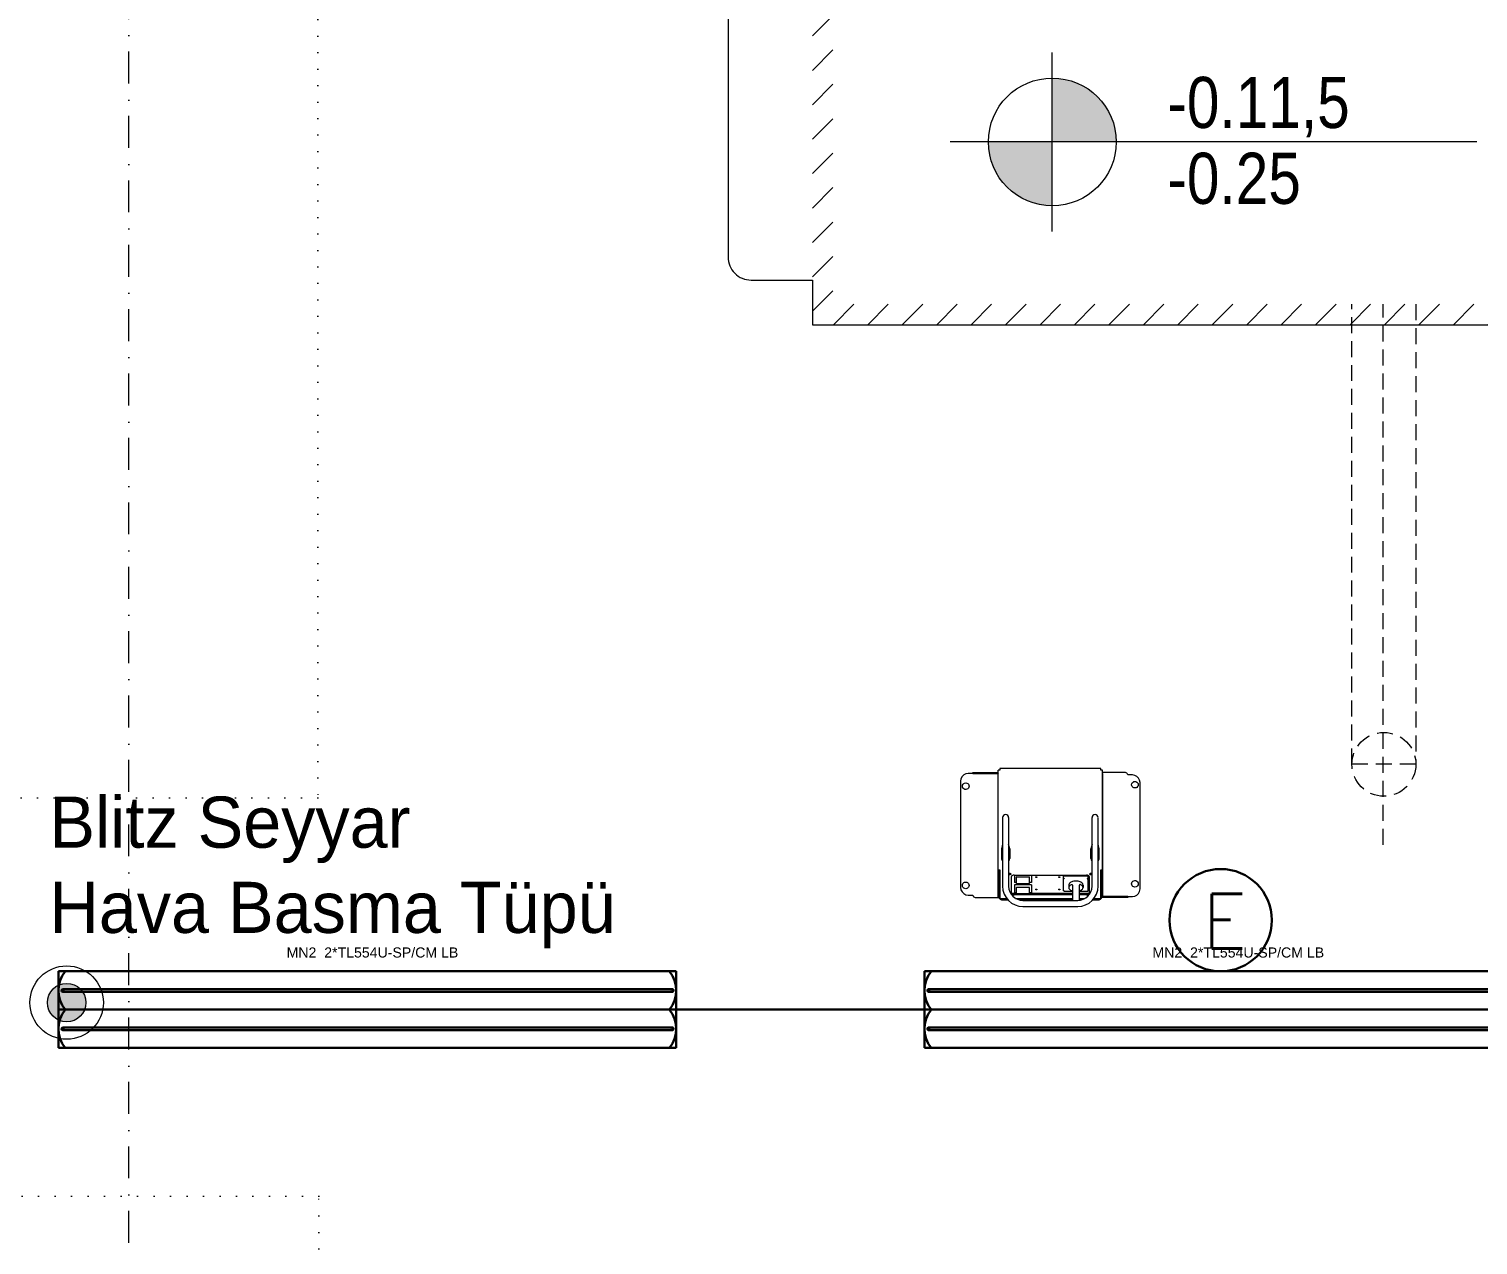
# Model space of a CAD drawing. Extents: x -1701 to 23780, y -363 to 7742.
# Drawn here: x 1203 to 1486.4, y 3269 to 3506.9 of the extents above; entities that cross this region are included whole.
import ezdxf
from ezdxf.enums import TextEntityAlignment as Align

# ---------------------------------------------------------------- set-up
doc = ezdxf.new("R2010")
doc.units = 0
doc.header["$LTSCALE"] = 25
doc.header["$MEASUREMENT"] = 0
for name, pattern in [('Audi$0$DASHDOT2', [0.5, 0.25, -0.125, 0, -0.125]), ('Audi$0$DOT2', [0.125, 0, -0.125]), ('Audi$0$HIDDEN', [0.375, 0.25, -0.125])]:
    doc.linetypes.add(name, pattern=pattern)
doc.layers.get('0').update_dxf_attribs({"color": 9, "lineweight": 9})
for name, color, linetype, lineweight in [('31', 9, 'Continuous', 9), ('Audi$0$10', 8, 'Continuous', 9), ('Audi$0$20', 8, 'Audi$0$DOT2', 9), ('Audi$0$21', 8, 'Continuous', 9), ('Audi$0$24', 8, 'Audi$0$DASHDOT2', 9), ('Audi$0$32-ekipman', 8, 'Continuous', 9), ('E-2x54 W SIVAÜSTÜ FLUORESAN YÜKSEK TAVAN ARMATÜRÜ', 7, 'Continuous', 30), ('E-ACİL AYDINLATMA KİTİ', 7, 'Continuous', 30), ('E-KABLO', 7, 'Continuous', 30)]:
    doc.layers.add(name, color=color, linetype=linetype, lineweight=lineweight)
doc.styles.add('Arial', font='arial.ttf', dxfattribs={"height": 2.5})
doc.styles.add('Audi$0$Arial', font='arial.ttf', dxfattribs={"height": 2.5})
doc.styles.add('Audi$0$MuuM_TEXT-STANDART', font='ARIALN.TTF')
doc.styles.add('E-YAZI', font='txttw.shx')

# ---------------------------------------------------------------- blocks, each defined once
blk = doc.blocks.new('Audi$0$p-mek. tesisat-zemin')
h = blk.add_hatch()
h.set_pattern_fill('ANSI31', color=256, scale=1.5, angle=180, style=0)
h.set_pattern_definition([(225, (694.9114, 379.1344), (3.367596, -3.367596), [])])
h.paths.add_polyline_path([(493, -225), (493, -148), (0, -148), (0, -225)])
h.paths.add_polyline_path([(489, -221), (489, -152), (4, -152), (4, -221)], flags=16)
h = blk.add_hatch(color=256)
edge = h.paths.add_edge_path()
edge.add_arc((-145.85, -357.62), 3.77, 0, 360)
for p, q in [((28.97, -314.28), (28.97, -335.08)), ((30.48, -312.78), (29.98, -312.86)), ((31.15, -312.78), (30.48, -312.78)), ((31.34, -312.78), (31.15, -312.78)), ((36.3, -312.81), (31.34, -312.78)), ((31.37, -312.63), (36.32, -312.63)), ((31.37, -312.78), (31.37, -312.63)), ((31.38, -312.78), (36.3, -312.78)), ((36.27, -313.03), (36.27, -336.53)), ((36.32, -336.93), (36.32, -312.13)), ((36.62, -312.13), (36.32, -312.13)), ((36.62, -311.83), (36.62, -312.13)), ((56.42, -311.83), (36.62, -311.83)), ((56.42, -312.13), (56.42, -311.83)), ((56.72, -312.13), (56.42, -312.13)), ((56.72, -336.93), (56.72, -312.13)), ((61.22, -312.63), (56.72, -312.63)), ((56.77, -336.53), (56.77, -313.03)), ((61.74, -313.08), (61.66, -313.08)), ((62.57, -313.08), (61.74, -313.08)), ((62.85, -314.37), (63.07, -314.33)), ((29.76, -314.67), (29.97, -314.63)), ((30.19, -315.89), (29.97, -315.93)), ((63.28, -315.6), (63.07, -315.63)), ((64.06, -335.38), (64.07, -314.58)), ((37.17, -321.43), (37.17, -334.83)), ((38.37, -321.43), (38.37, -334.83)), ((54.67, -334.83), (54.67, -321.43)), ((55.87, -334.83), (55.87, -321.44)), ((37.17, -326.63), (36.97, -327.53)), ((37.17, -327.53), (36.97, -327.53)), ((36.97, -327.53), (36.97, -329.43)), ((38.57, -327.53), (38.37, -326.63)), ((38.57, -327.53), (38.37, -327.53)), ((38.57, -327.53), (38.57, -329.43)), ((54.67, -326.63), (54.47, -327.53)), ((54.47, -327.53), (54.67, -327.53)), ((54.47, -329.43), (54.47, -327.53)), ((56.07, -327.53), (55.87, -326.63)), ((55.87, -327.53), (56.07, -327.53)), ((56.07, -329.43), (56.07, -327.53)), ((29.76, -334.07), (29.97, -334.03)), ((36.32, -331.67), (36.62, -331.67)), ((36.52, -336.93), (36.52, -331.67)), ((36.62, -331.67), (36.62, -337.23)), ((38.56, -332.45), (38.48, -332.45)), ((38.92, -336.28), (38.92, -332.95)), ((39.42, -332.68), (53.62, -332.68)), ((39.52, -332.68), (39.52, -334.14)), ((39.92, -334.15), (39.53, -334.15)), ((39.92, -334.29), (39.92, -333.05)), ((39.97, -333.03), (42.37, -333.03)), ((39.97, -334.34), (42.37, -334.34)), ((42.38, -334.34), (42.37, -334.34)), ((42.42, -334.29), (42.42, -333.05)), ((42.81, -334.15), (42.42, -334.15)), ((42.82, -332.68), (42.82, -334.14)), ((49.12, -332.81), (53.92, -332.81)), ((49.12, -335.73), (49.12, -332.81)), ((53.92, -335.73), (53.92, -332.81)), ((54.12, -332.95), (54.12, -336.28)), ((54.31, -332.41), (54.27, -332.38)), ((54.56, -332.45), (54.48, -332.45)), ((56.42, -337.23), (56.42, -331.67)), ((56.42, -331.67), (56.72, -331.67)), ((56.52, -336.93), (56.52, -331.67)), ((62.85, -333.77), (63.06, -333.73)), ((30.18, -335.29), (29.97, -335.33)), ((30.47, -336.58), (31.29, -336.58)), ((31.29, -336.58), (31.38, -336.58)), ((31.82, -337.03), (36.4, -337.03)), ((36.32, -336.93), (36.52, -336.93)), ((38.92, -336.11), (38.94, -336.19)), ((39.92, -336.29), (39.27, -336.29)), ((50.87, -336.37), (39.42, -336.37)), ((50.87, -336.54), (39.42, -336.54)), ((42.82, -334.59), (39.52, -334.59)), ((39.52, -334.59), (39.52, -336.16)), ((39.92, -336.17), (39.53, -336.17)), ((39.92, -336.32), (39.92, -335.08)), ((39.97, -335.05), (42.37, -335.05)), ((39.97, -336.37), (42.37, -336.37)), ((42.38, -336.37), (42.37, -336.37)), ((42.42, -336.32), (42.42, -335.08)), ((42.81, -336.17), (42.42, -336.17)), ((50.87, -336.29), (42.42, -336.29)), ((42.82, -334.59), (42.82, -336.16)), ((49.21, -335.82), (50.77, -335.82)), ((50.12, -334.61), (50.12, -335.11)), ((50.87, -334.7), (50.87, -337.63)), ((52.17, -334.7), (52.17, -337.6)), ((53.77, -336.29), (52.17, -336.29)), ((53.62, -336.37), (52.17, -336.37)), ((53.62, -336.54), (52.17, -336.54)), ((52.26, -335.82), (53.82, -335.82)), ((52.92, -334.61), (52.92, -335.11)), ((56.72, -336.93), (56.52, -336.93)), ((61.67, -337.03), (56.63, -337.03)), ((56.72, -336.85), (61.7, -336.88)), ((61.65, -336.88), (56.72, -336.88)), ((61.67, -336.88), (61.67, -337.03)), ((61.7, -336.88), (61.89, -336.88)), ((61.89, -336.88), (62.56, -336.88)), ((62.56, -336.88), (63.05, -336.8)), ((63.28, -335), (63.06, -335.03)), ((36.62, -337.23), (37.97, -337.23)), ((37.27, -337.53), (38.23, -337.53)), ((39.73, -337.23), (50.87, -337.23)), ((40.47, -337.53), (50.87, -337.53)), ((41.17, -337.63), (51.87, -337.63)), ((41.17, -338.83), (51.87, -338.83)), ((52.17, -337.23), (53.3, -337.23)), ((52.17, -337.53), (52.57, -337.53)), ((54.81, -337.53), (55.77, -337.53)), ((55.06, -337.23), (56.42, -337.23))]:
    blk.add_line(p, q)
blk.add_lwpolyline([(0, -11.75), (0, 0), (0, -11.75), (-12, -11.75, 0.414214), (-16.5, -16.25), (-16.5, -63.25, 0.41421), (-12, -67.75), (0, -67.75), (0, -77), (20, -77), (20, -148), (0, -148), (0, -160.26), (-12, -160.25, 0.414593), (-16.5, -164.75), (-16.5, -211.75, 0.414214), (-12, -216.25), (0, -216.25), (0, -225), (493, -225)], format="xyb")
for points in [[(29.98, -312.86), (29.59, -313.07), (29.26, -313.4), (29.05, -313.82), (28.97, -314.28)], [(61.66, -313.08), (61.64, -312.94), (61.57, -312.82), (61.48, -312.72), (61.36, -312.65), (61.22, -312.63)], [(63.07, -315.63), (62.87, -315.6), (62.69, -315.51), (62.54, -315.36), (62.45, -315.18), (62.42, -314.98), (62.45, -314.78), (62.54, -314.6), (62.69, -314.46), (62.85, -314.37)], [(64.07, -314.58), (63.99, -314.12), (63.78, -313.7), (63.45, -313.37), (63.03, -313.16), (62.57, -313.08)], [(63.07, -314.33), (63.27, -314.36), (63.45, -314.46), (63.59, -314.6), (63.69, -314.78), (63.72, -314.98), (63.69, -315.18), (63.59, -315.36), (63.45, -315.51), (63.28, -315.6)], [(29.97, -315.93), (29.77, -315.9), (29.59, -315.81), (29.45, -315.66), (29.36, -315.48), (29.32, -315.28), (29.36, -315.08), (29.45, -314.9), (29.59, -314.75), (29.76, -314.67)], [(29.97, -314.63), (30.18, -314.66), (30.36, -314.75), (30.5, -314.9), (30.59, -315.08), (30.62, -315.28), (30.59, -315.48), (30.5, -315.66), (30.36, -315.81), (30.19, -315.89)], [(29.97, -335.33), (29.77, -335.3), (29.59, -335.21), (29.44, -335.06), (29.35, -334.88), (29.32, -334.68), (29.35, -334.48), (29.44, -334.3), (29.59, -334.15), (29.76, -334.07)], [(29.97, -334.03), (30.17, -334.06), (30.35, -334.15), (30.49, -334.3), (30.59, -334.48), (30.62, -334.68), (30.59, -334.88), (30.49, -335.06), (30.35, -335.21), (30.18, -335.29)], [(38.37, -332.33), (38.4, -332.32), (38.52, -332.31)], [(38.48, -332.45), (38.4, -332.43), (38.37, -332.42)], [(38.52, -332.46), (38.4, -332.45), (38.37, -332.44)], [(38.52, -332.63), (38.4, -332.62), (38.37, -332.6)], [(38.52, -332.31), (38.63, -332.32), (38.73, -332.35), (38.8, -332.41), (38.82, -332.47)], [(38.77, -332.38), (38.73, -332.41), (38.63, -332.45), (38.52, -332.46)], [(38.82, -332.47), (38.8, -332.53), (38.73, -332.58), (38.63, -332.62), (38.52, -332.63)], [(38.75, -332.37), (38.75, -332.38), (38.7, -332.41), (38.63, -332.43), (38.56, -332.45)], [(39.42, -332.68), (39.26, -332.7), (39.12, -332.73), (39.01, -332.79), (38.94, -332.87), (38.92, -332.95)], [(39.52, -332.8), (39.52, -332.8), (39.52, -332.81), (39.53, -332.81), (39.53, -332.82), (39.54, -332.82)], [(39.52, -334.14), (39.52, -334.14), (39.52, -334.14), (39.53, -334.15), (39.53, -334.15)], [(39.53, -334.15), (39.53, -334.15), (39.54, -334.14)], [(39.97, -333.03), (39.95, -333.03), (39.94, -333.03), (39.93, -333.04), (39.92, -333.05), (39.92, -333.05)], [(39.92, -334.29), (39.92, -334.31), (39.92, -334.32), (39.93, -334.33), (39.94, -334.34), (39.96, -334.34), (39.97, -334.34)], [(42.42, -333.05), (42.42, -333.05), (42.41, -333.04), (42.4, -333.03), (42.38, -333.03), (42.37, -333.03)], [(42.42, -334.29), (42.42, -334.31), (42.41, -334.32), (42.4, -334.33), (42.39, -334.34), (42.38, -334.34)], [(42.82, -332.8), (42.82, -332.8), (42.81, -332.81), (42.81, -332.81), (42.8, -332.82), (42.8, -332.82)], [(42.81, -334.15), (42.8, -334.15), (42.8, -334.14)], [(42.82, -334.14), (42.82, -334.14), (42.81, -334.14), (42.81, -334.15), (42.81, -334.15)], [(43.64, -333.07), (43.64, -333.06), (43.66, -333.03), (43.68, -333.02), (43.72, -333), (43.77, -333)], [(43.77, -333.14), (43.72, -333.13), (43.68, -333.12), (43.66, -333.1), (43.64, -333.08), (43.64, -333.07)], [(43.77, -333), (43.81, -333), (43.85, -333.02), (43.88, -333.03), (43.9, -333.06), (43.9, -333.07)], [(43.9, -333.07), (43.9, -333.08), (43.88, -333.1), (43.85, -333.12), (43.81, -333.13), (43.77, -333.14)], [(48.14, -333.07), (48.14, -333.06), (48.16, -333.03), (48.18, -333.02), (48.22, -333), (48.27, -333)], [(48.27, -333.14), (48.22, -333.13), (48.18, -333.12), (48.16, -333.1), (48.14, -333.08), (48.14, -333.07)], [(48.27, -333), (48.31, -333), (48.35, -333.02), (48.38, -333.03), (48.4, -333.06), (48.4, -333.07)], [(48.4, -333.07), (48.4, -333.08), (48.38, -333.1), (48.35, -333.12), (48.31, -333.13), (48.27, -333.14)], [(49.32, -333.43), (49.27, -333.39), (49.22, -333.35), (49.18, -333.31), (49.15, -333.27), (49.13, -333.23), (49.12, -333.19), (49.12, -333.15)], [(50.19, -334.38), (50.14, -334.49), (50.12, -334.61)], [(51.74, -333.87), (51.52, -333.86), (51.3, -333.87), (51.09, -333.89), (50.88, -333.94), (50.7, -334), (50.53, -334.08), (50.39, -334.17), (50.27, -334.27), (50.19, -334.38)], [(52.92, -334.61), (52.9, -334.49), (52.85, -334.38), (52.77, -334.27), (52.65, -334.17), (52.51, -334.08), (52.34, -334), (52.15, -333.94), (51.95, -333.89), (51.74, -333.87)], [(54.12, -332.95), (54.09, -332.87), (54.02, -332.79), (53.91, -332.73), (53.77, -332.7), (53.62, -332.68)], [(53.72, -333.43), (53.77, -333.39), (53.82, -333.35), (53.85, -333.31), (53.88, -333.27), (53.9, -333.23), (53.91, -333.19), (53.92, -333.15)], [(54.22, -332.47), (54.24, -332.41), (54.31, -332.35), (54.4, -332.32), (54.52, -332.31)], [(54.52, -332.63), (54.4, -332.62), (54.31, -332.58), (54.24, -332.53), (54.22, -332.47)], [(54.48, -332.45), (54.4, -332.43), (54.34, -332.41), (54.29, -332.38), (54.28, -332.37)], [(54.52, -332.46), (54.4, -332.45), (54.31, -332.41)], [(54.52, -332.31), (54.63, -332.32), (54.67, -332.33)], [(54.67, -332.44), (54.63, -332.45), (54.52, -332.46)], [(54.67, -332.6), (54.63, -332.62), (54.52, -332.63)], [(54.67, -332.42), (54.63, -332.43), (54.56, -332.45)], [(63.06, -335.03), (62.86, -335), (62.68, -334.91), (62.54, -334.76), (62.44, -334.58), (62.41, -334.38), (62.44, -334.18), (62.54, -334), (62.68, -333.86), (62.85, -333.77)], [(63.06, -333.73), (63.26, -333.76), (63.44, -333.86), (63.59, -334), (63.68, -334.18), (63.71, -334.38), (63.68, -334.58), (63.59, -334.76), (63.44, -334.91), (63.28, -335)], [(28.97, -335.08), (29.04, -335.54), (29.25, -335.96), (29.59, -336.29), (30, -336.51), (30.47, -336.58)], [(31.38, -336.58), (31.4, -336.72), (31.46, -336.85), (31.56, -336.95), (31.68, -337.01), (31.82, -337.03)], [(38.92, -336.28), (38.94, -336.36), (39.01, -336.43), (39.12, -336.49), (39.26, -336.53), (39.42, -336.54)], [(38.94, -336.19), (39.01, -336.26), (39.12, -336.32), (39.26, -336.36), (39.42, -336.37)], [(39.27, -336.29), (39.11, -336.27), (38.99, -336.24)], [(39.52, -334.82), (39.52, -334.83), (39.52, -334.83), (39.53, -334.84), (39.53, -334.85), (39.54, -334.85)], [(39.52, -336.16), (39.52, -336.17), (39.52, -336.17), (39.53, -336.17), (39.53, -336.17)], [(39.53, -336.17), (39.53, -336.17), (39.54, -336.17)], [(39.97, -335.05), (39.95, -335.06), (39.94, -335.06), (39.93, -335.07), (39.92, -335.07), (39.92, -335.08)], [(39.92, -336.32), (39.92, -336.33), (39.92, -336.34), (39.93, -336.35), (39.94, -336.36), (39.96, -336.37), (39.97, -336.37)], [(42.42, -335.08), (42.42, -335.07), (42.41, -335.07), (42.4, -335.06), (42.38, -335.06), (42.37, -335.05)], [(42.42, -336.32), (42.42, -336.33), (42.41, -336.34), (42.4, -336.35), (42.39, -336.36), (42.38, -336.37)], [(42.82, -334.82), (42.82, -334.83), (42.81, -334.83), (42.81, -334.84), (42.8, -334.85), (42.8, -334.85)], [(42.81, -336.17), (42.8, -336.17), (42.8, -336.17)], [(42.82, -336.16), (42.82, -336.17), (42.81, -336.17), (42.81, -336.17), (42.81, -336.17)], [(43.64, -335.48), (43.64, -335.47), (43.66, -335.45), (43.68, -335.43), (43.72, -335.42), (43.77, -335.41)], [(43.77, -335.55), (43.72, -335.55), (43.68, -335.54), (43.66, -335.52), (43.64, -335.49), (43.64, -335.48)], [(43.77, -335.41), (43.81, -335.42), (43.85, -335.43), (43.88, -335.45), (43.9, -335.47), (43.9, -335.48)], [(43.9, -335.48), (43.9, -335.49), (43.88, -335.52), (43.85, -335.54), (43.81, -335.55), (43.77, -335.55)], [(48.14, -335.48), (48.14, -335.47), (48.16, -335.45), (48.18, -335.43), (48.22, -335.42), (48.27, -335.41)], [(48.27, -335.55), (48.22, -335.55), (48.18, -335.54), (48.16, -335.52), (48.14, -335.49), (48.14, -335.48)], [(48.27, -335.41), (48.31, -335.42), (48.35, -335.43), (48.38, -335.45), (48.4, -335.47), (48.4, -335.48)], [(48.4, -335.48), (48.4, -335.49), (48.38, -335.52), (48.35, -335.54), (48.31, -335.55), (48.27, -335.55)], [(49.21, -335.82), (49.18, -335.82), (49.15, -335.8), (49.13, -335.78), (49.12, -335.76), (49.12, -335.73)], [(49.32, -335.79), (49.27, -335.81), (49.22, -335.82), (49.21, -335.82)], [(50.57, -334.56), (50.44, -334.64), (50.32, -334.72), (50.24, -334.81), (50.17, -334.91), (50.13, -335.01), (50.12, -335.11)], [(50.12, -335.11), (50.13, -335.22), (50.17, -335.32), (50.24, -335.42), (50.32, -335.51), (50.44, -335.59), (50.57, -335.67)], [(50.57, -334.56), (50.64, -334.54), (50.71, -334.53), (50.76, -334.54), (50.81, -334.57), (50.84, -334.61), (50.86, -334.65), (50.87, -334.7)], [(50.57, -335.67), (50.64, -335.71), (50.71, -335.75), (50.76, -335.81), (50.81, -335.86), (50.84, -335.92), (50.86, -335.98), (50.87, -336.03)], [(52.47, -334.56), (52.4, -334.54), (52.33, -334.53), (52.27, -334.54), (52.23, -334.57), (52.2, -334.61), (52.18, -334.65), (52.17, -334.7)], [(52.47, -335.67), (52.4, -335.71), (52.33, -335.75), (52.27, -335.81), (52.23, -335.86), (52.2, -335.92), (52.18, -335.98), (52.17, -336.03)], [(52.92, -335.11), (52.9, -335.01), (52.87, -334.91), (52.8, -334.81), (52.71, -334.72), (52.6, -334.64), (52.47, -334.56)], [(52.47, -335.67), (52.6, -335.59), (52.71, -335.51), (52.8, -335.42), (52.87, -335.32), (52.9, -335.22), (52.92, -335.11)], [(53.62, -336.37), (53.77, -336.36), (53.91, -336.32), (54.02, -336.26)], [(53.62, -336.54), (53.77, -336.53), (53.91, -336.49), (54.02, -336.43), (54.09, -336.36), (54.12, -336.28)], [(53.72, -335.79), (53.77, -335.81), (53.82, -335.82), (53.83, -335.82)], [(54.05, -336.24), (53.92, -336.27), (53.77, -336.29)], [(53.83, -335.82), (53.85, -335.82), (53.88, -335.8), (53.9, -335.78), (53.91, -335.76), (53.92, -335.73)], [(54.02, -336.26), (54.09, -336.19), (54.12, -336.11)], [(63.05, -336.8), (63.44, -336.6), (63.77, -336.26), (63.99, -335.85), (64.06, -335.38)]]:
    blk.add_lwpolyline(points)
for radius in [7.18, 3.77]:
    blk.add_circle((-145.85, -357.62), radius)
for centre, radius, start, end in [((37.27, -313.03), 1, 162.6241, 180), ((55.77, -313.03), 1, 0, 17.3759), ((37.77, -321.43), 0.6, 0, 180), ((55.27, -321.43), 0.6, 0, 180), ((37.77, -329.43), 0.8, 180, 221.4517), ((37.77, -329.43), 0.8, 318.5483, 0), ((55.27, -329.43), 0.8, 180, 221.4517), ((55.27, -329.43), 0.8, 318.6203, 0), ((37.27, -336.53), 1, 180, 197.3759), ((37.27, -336.53), 1, 203.7864, 270), ((41.17, -334.83), 4, 180, 270), ((41.17, -334.83), 2.8, 180, 270), ((51.87, -334.83), 2.8, 270, 0), ((51.87, -334.83), 4, 270, 0), ((55.77, -336.53), 1, 270, 336.2136), ((55.77, -336.53), 1, 342.6241, 0)]:
    blk.add_arc(centre, radius, start, end)
at = {"layer": 'Audi$0$20', "linetype": 'Audi$0$HIDDEN', "ltscale": 0.5}
for p, q in [((105.5, -311), (105.5, -221)), ((111.63, -326.72), (111.63, -221)), ((118, -221), (118, -311)), ((118, -311), (105.5, -311))]:
    blk.add_line(p, q, dxfattribs=at)
blk.add_circle((111.75, -311), 6.25, dxfattribs=at)
blk = doc.blocks.new('Audi$0$0_elevationtarget-p')
h = blk.add_hatch(color=256)
h.paths.add_polyline_path([(2.5, 0, 0.414214), (0, 2.5), (0, 0)])
h.paths.add_polyline_path([(0, 0), (-2.5, 0, 0.414214), (0, -2.5)])
blk.add_line((0, -3.5), (0, 3.5))
blk.add_lwpolyline([(16.605, 0), (-4, 0)])
blk.add_circle((0, 0), 2.5)
at = {"style": 'Audi$0$Arial'}
blk.add_attdef('BITMISKOT', text='', height=2, dxfattribs=at).set_placement((4.5, 0), align=Align.BOTTOM_LEFT)
blk.add_attdef('KABAKOT', text='', height=2, dxfattribs=at).set_placement((4.5, -0.592), align=Align.TOP_LEFT)
blk = doc.blocks.new('Audi$0$p-seksiyonel-5851')
at = {"layer": 'Audi$0$20'}
blk.add_lwpolyline([(-316.7, -1.22), (-316.7, -67.69), (99.99, -67.69), (99.99, -1.22)], dxfattribs=at)
blk = doc.blocks.new('Audi$0$P-AKS_AUDI')
at = {"layer": 'Audi$0$24'}
blk.add_lwpolyline([(-3500, -2590), (-3500, 1250)], dxfattribs=at)
blk = doc.blocks.new('Audi$0$p-zemin kat')
at = {"xscale": -1, "rotation": 90}
blk.add_blockref('Audi$0$p-seksiyonel-5851', (1191.81, 3456.46), dxfattribs=at)
at = {"rotation": 90}
blk.add_blockref('Audi$0$p-seksiyonel-5851', (1192.01, 3178.54), dxfattribs=at)
at = {"layer": 'Audi$0$24'}
blk.add_blockref('Audi$0$P-AKS_AUDI', (4722.5, 2785), dxfattribs=at)
blk = doc.blocks.new('Audi')
at = {"layer": 'Audi$0$10'}
blk.add_blockref('Audi$0$p-zemin kat', (0, 0), dxfattribs=at)
at = {"layer": 'Audi$0$21'}
ref = blk.add_blockref('Audi$0$0_elevationtarget-p', (1403.12, 3484.77), dxfattribs=dict(at, xscale=5, yscale=5, zscale=0.5))
ref.add_attrib('BITMISKOT', '-0.11,5', dxfattribs={"layer": '0', "height": 10, "style": 'Audi$0$MuuM_TEXT-STANDART'}).set_placement((1425.62, 3484.5), align=Align.BOTTOM_LEFT)
ref.add_attrib('KABAKOT', '-0.25', dxfattribs={"layer": '0', "height": 10, "style": 'Audi$0$MuuM_TEXT-STANDART'}).set_placement((1425.62, 3469.66), align=Align.BOTTOM_LEFT)
at = {"layer": 'Audi$0$32-ekipman'}
blk.add_blockref('Audi$0$p-mek. tesisat-zemin', (1356.21, 3674), dxfattribs=at)
at = {"layer": 'Audi$0$21', "insert": (1206.99, 3327), "char_height": 10, "width": 214.3961, "attachment_point": 7, "style": 'Audi$0$MuuM_TEXT-STANDART'}
blk.add_mtext('{\\fCentury Gothic|b0|i0|c162|p34;Blitz \\fCentury Gothic|b0|i0|c0|p34;Seyyar \\fCentury Gothic|b0|i0|c162|p34;\\P\\fCentury Gothic|b0|i0|c0|p34;Hava Basma Tüpü}', dxfattribs=at)
blk = doc.blocks.new('1 50 2x54 W SIVAÜSTÜ FLUORESAN YÜKSEK TAVAN ARMATÜRÜ')
at = {"layer": 'E-2x54 W SIVAÜSTÜ FLUORESAN YÜKSEK TAVAN ARMATÜRÜ', "color": 4}
for p, q in [((-60.4, 7.5), (60.4, 7.5)), ((-60.4, 7.5), (-60.4, -7.5)), ((60.4, 7.5), (60.4, 0)), ((-60, 0), (-7.5, 0)), ((7.5, 0), (60, 0)), ((60.4, 0), (60.4, -7.5)), ((-60.4, -7.5), (60.4, -7.5))]:
    blk.add_line(p, q, dxfattribs=at)
at = {"layer": 'E-2x54 W SIVAÜSTÜ FLUORESAN YÜKSEK TAVAN ARMATÜRÜ', "color": 7}
for p, q in [((-59.64, 4), (59.66, 4)), ((-59.58, 3.5), (59.72, 3.5)), ((-60.4, 0), (60.4, 0)), ((-59.64, -3.5), (59.66, -3.5)), ((-59.58, -4), (59.72, -4))]:
    blk.add_line(p, q, dxfattribs=at)
for centre in [(-59.62, 3.81), (-59.62, 3.66), (59.68, 3.81), (59.68, 3.66), (-59.62, -3.69), (-59.62, -3.84), (59.68, -3.69), (59.68, -3.84)]:
    blk.add_circle(centre, 0.0548, dxfattribs=at)
for centre, radius, start, end in [((-54.33, 3.75), 6.07, 141.86, 218.14), ((54.33, 3.75), 6.07, 321.86, 38.14), ((-59.56, 3.76), 0.258, 106.8674, 266.7612), ((-59.66, 3.75), 0.26, 289.2244, 84.4042), ((59.74, 3.76), 0.258, 106.8674, 266.7612), ((59.64, 3.75), 0.26, 289.2244, 84.4042), ((-54.33, -3.75), 6.07, 141.86, 218.14), ((54.33, -3.75), 6.07, 321.86, 38.14), ((-59.56, -3.74), 0.258, 106.8674, 266.7612), ((-59.66, -3.75), 0.26, 289.2244, 84.4042), ((59.74, -3.74), 0.258, 106.8674, 266.7612), ((59.64, -3.75), 0.26, 289.2244, 84.4042)]:
    blk.add_arc(centre, radius, start, end, dxfattribs=at)
at = {"layer": 'E-2x54 W SIVAÜSTÜ FLUORESAN YÜKSEK TAVAN ARMATÜRÜ', "color": 7, "style": 'Arial'}
blk.add_text('MN2  2*TL554U-SP/CM LB', height=1.9754, dxfattribs=at).set_placement((-15.8, 10.2))
blk = doc.blocks.new('3.10 kotu elk')
for p in [(1269.17, -890), (1438.5, -890)]:
    blk.add_blockref('1 50 2x54 W SIVAÜSTÜ FLUORESAN YÜKSEK TAVAN ARMATÜRÜ', p)
blk = doc.blocks.new('100_ACİL AYDINLATMA KİTİ')
at = {"layer": 'E-ACİL AYDINLATMA KİTİ', "color": 3}
blk.add_circle((0, 0), 1.251, dxfattribs=at)
at = {"layer": 'E-ACİL AYDINLATMA KİTİ', "color": 3, "style": 'E-YAZI'}
blk.add_text('E', height=1.34, dxfattribs=at).set_placement((-0.448, -0.694))

msp = doc.modelspace()

# ---------------------------------------------------------------- linework, layer by layer
at = {"layer": 'E-KABLO', "color": 6}
msp.add_line((1328.27, 3315), (1379.4, 3315), dxfattribs=at)

# ---------------------------------------------------------------- block references
at = {"color": 6}
msp.add_blockref('Audi', (0, 0), dxfattribs=at)
at = {"layer": '31'}
msp.add_blockref('3.10 kotu elk', (0, 4205), dxfattribs=at)
at = {"layer": 'E-ACİL AYDINLATMA KİTİ', "xscale": 8, "yscale": 8, "zscale": 8}
msp.add_blockref('100_ACİL AYDINLATMA KİTİ', (1436.04, 3332.51), dxfattribs=at)

doc.saveas('drawing.dxf')
